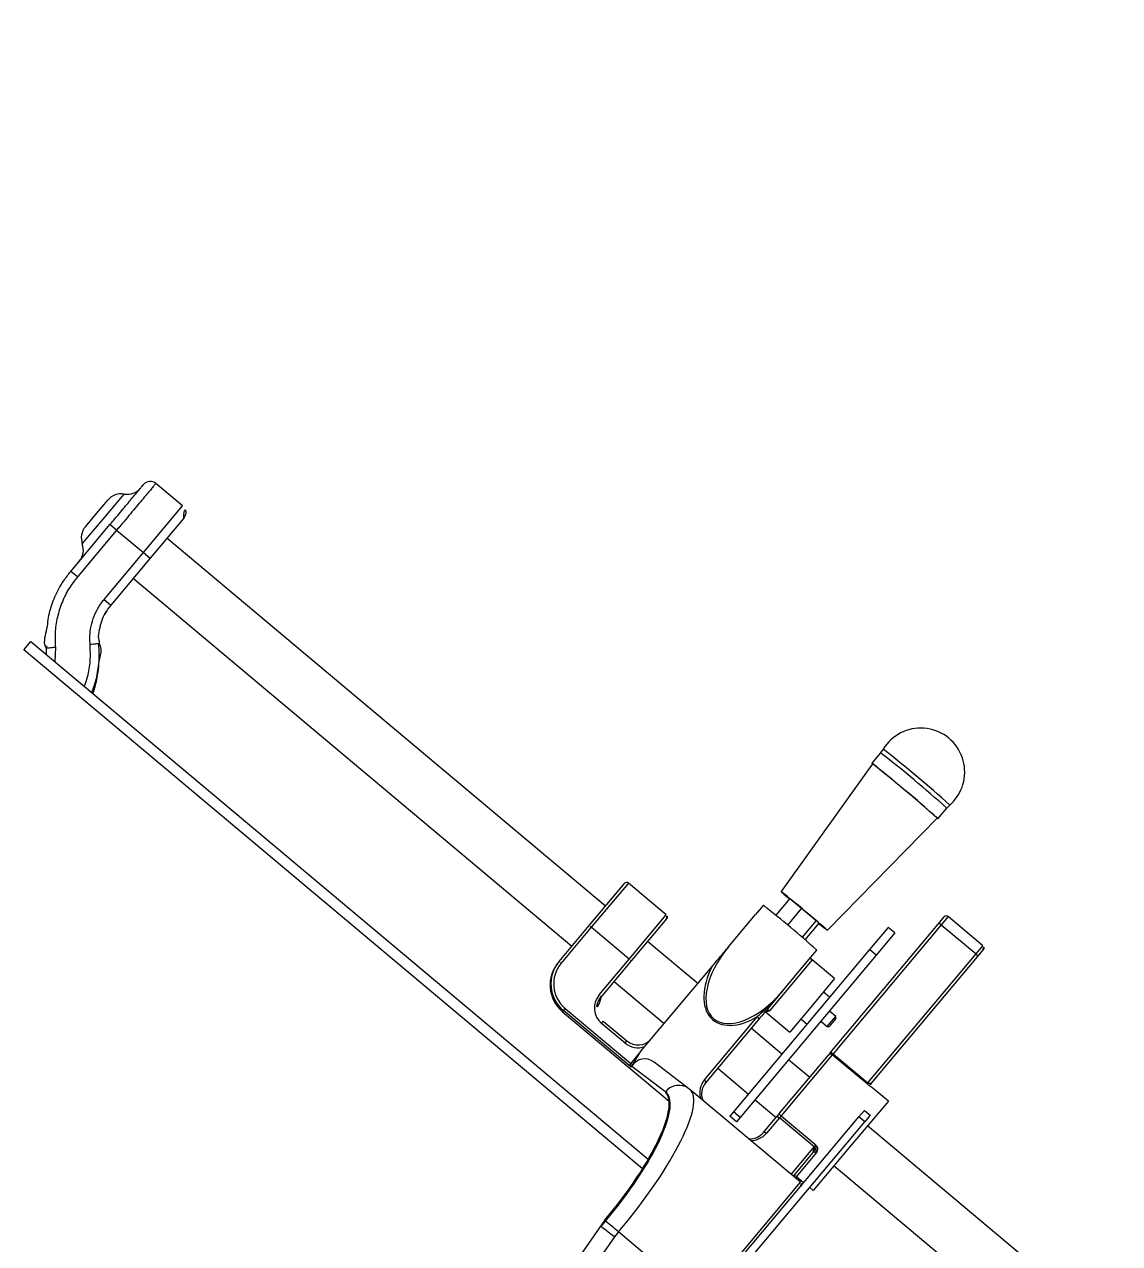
# Model space of a CAD drawing. Header units: metres. Extents: x 822482 to 822767, y 9662202 to 9662512.
# Drawn here: x 822704.9699 to 822705.3685, y 9662407.0933 to 9662407.5371 of the extents above; entities that cross this region are included whole.
import ezdxf

# ---------------------------------------------------------------- set-up
doc = ezdxf.new("R2010")
doc.units = ezdxf.units.M
doc.layers.add('#ARQ_TEXTO', color=8, linetype='Continuous')
doc.layers.add('ARQ_NE_EQUIPAMENTOS', color=7, linetype='Continuous')
doc.styles.add('ROMANS', font='romans', dxfattribs={"height": 0.2})

# ---------------------------------------------------------------- blocks, each defined once
blk = doc.blocks.new('estantes 120')
at = {"layer": '#ARQ_TEXTO', "insert": (52571.85128712108, -8136.219612750847), "char_height": 10.00007616569247, "width": 136.9907633235781, "attachment_point": 5, "style": 'ROMANS'}
blk.add_mtext('ESTANTE INOX\\P120 X 60', dxfattribs=at)
blk = doc.blocks.new('20006_ARQ_1400_3PV$0$QSR-005')
at = {"color": 0, "linetype": 'Continuous', "lineweight": 15}
for p, q in [((0.5585223799572215, -0.2705668265235222), (0.5585223799572215, -0.6403040788827943)), ((0.5613020969263841, -0.270571743475708), (0.5613020969263841, -0.6403040788827943)), ((0.6079987196338142, -0.5519329953933603), (0.5902836263009245, -0.3494641519012445)), ((0.6014251419573403, -0.5497300909275926), (0.5840042313637256, -0.3506215428464126)), ((0.6014251419573403, -0.5520128362669625), (0.6014251419573403, -0.5497300909275926)), ((0.6075583991156285, -0.5494031564443058), (0.6075583991156285, -0.5519536596299148)), ((0.5623021752013101, -0.5520128362669625), (0.6014251419573403, -0.5520128362669625)), ((0.5623021752013101, -0.5520128362669625), (0.5623021752013101, -0.6084392487463726)), ((0.6095304247390346, -0.5752702841136379), (0.9034220804446197, -0.5752702841136379)), ((0.9034220804446197, -0.5752702841136379), (0.9034220804446197, -0.5792299369056102)), ((0.9034220804446197, -0.5792299369056102), (0.6101485899278026, -0.5792299369056102)), ((0.8951885397101457, -0.5833184692536924), (0.8919708861996155, -0.5792299369056102)), ((0.8979835141309401, -0.5816866455033072), (0.8974230411811545, -0.5810632811963468)), ((0.6685927351986475, -0.6003481189645501), (0.6179108184454637, -0.6003481189645501)), ((0.6211689995618915, -0.6021064527284625), (0.6216093200800766, -0.602085788491908)), ((0.6212669810090893, -0.602085788491908), (0.6216093200800766, -0.602085788491908)), ((0.636470554764781, -0.6013883560739592), (0.6216093200800766, -0.602085788491908)), ((0.636470554764781, -0.6008573494501337), (0.6685927351986475, -0.6008573494501337)), ((0.636470554764781, -0.6013883560739592), (0.636470554764781, -0.6008573494501337)), ((0.6364881961932299, -0.6013876837179972), (0.636470554764781, -0.6013883560739592)), ((0.6364881961932299, -0.6013876837179972), (0.6374703946420249, -0.6076903745786595)), ((0.6374703946420249, -0.6018697554926806), (0.6374703946420249, -0.6023412651325732)), ((0.6685927351986475, -0.6018697554926806), (0.6374703946420249, -0.6018697554926806)), ((0.6374703946420249, -0.6076903745786595), (0.6374703946420249, -0.6023412651325732)), ((0.6685927351986475, -0.6008573494501337), (0.6685927351986475, -0.6003481189645501)), ((0.6685927351986475, -0.6008573494501337), (0.6685927351986475, -0.6018697554926806)), ((0.6153335011081039, -0.6084282526533022), (0.6312148394730007, -0.6076829470008873)), ((0.6374703946420249, -0.6076903745786595), (0.6374703946420249, -0.647967402162241)), ((0.6438198784976573, -0.6062190287864864), (0.6438198784976573, -0.6072062894610544)), ((0.6438198784976573, -0.6062190287864864), (0.6549439911233058, -0.6062190287864864)), ((0.6549439911233058, -0.6072062894610544), (0.6438198784976573, -0.6072062894610544)), ((0.6549439911233058, -0.6062190287864864), (0.6549439911233058, -0.6072062894610544)), ((0.8891620847132796, -0.6040505299486474), (0.8894269445377002, -0.6055612262581638)), ((0.5585223799572215, -0.6090996363995567), (0.5568025790811034, -0.6090996363995567)), ((0.5568025790811034, -0.6306149638527805), (0.5568025790811034, -0.6090996363995567)), ((0.5648017748944206, -0.6090996363995567), (0.5613020969263841, -0.6090996363995567)), ((0.5623021752013101, -0.6084392487463726), (0.614864811265791, -0.6084392487463726)), ((0.5648017748944206, -0.6203142172204639), (0.5648017748944206, -0.6090996363995567)), ((0.5658018531693464, -0.6198420482619824), (0.5658018531693464, -0.6084392487463726)), ((0.5668016930465906, -0.6084392487463726), (0.5668016930465906, -0.6215219771258285)), ((0.5943042032035769, -0.6124070503622283), (0.5943042032035769, -0.6103570724218552)), ((0.5943042032035769, -0.6103570724218552), (0.5974739387800762, -0.6103570724218552)), ((0.5943042032035769, -0.6894670671565137), (0.5943042032035769, -0.6124070503622283)), ((0.5943042032035769, -0.6124070503622283), (0.5974739387800762, -0.6124070503622283)), ((0.5974739387800762, -0.6124070503622283), (0.5974739387800762, -0.6103570724218552)), ((0.5974739387800762, -0.6894670671565137), (0.5974739387800762, -0.6124070503622283)), ((0.6148781615359685, -0.6084377401360428), (0.6153335011081039, -0.6084282526533022)), ((0.8896565215052216, -0.6303477722010355), (0.8896565215052216, -0.6081247202549462)), ((0.8928312634330381, -0.6081247202549462), (0.8896565215052216, -0.6081247202549462)), ((0.8928312634330381, -0.6081247202549462), (0.8928312634330381, -0.6303477722010355)), ((0.9055302311443024, -0.6303477722010355), (0.9055302311443024, -0.6081247202549462)), ((0.9055302311443024, -0.6081247202549462), (0.908704973072119, -0.6081247202549462)), ((0.908704973072119, -0.6081247202549462), (0.908704973072119, -0.6303477722010355)), ((0.5833002430095285, -0.6215219771258285), (0.5833002430095285, -0.6141020653293723)), ((0.5843000828867729, -0.6135912573216293), (0.5843000828867729, -0.6210111691180853)), ((0.6120726976171774, -0.6440365819867662), (0.6120726976171774, -0.6139786982540323)), ((0.6130725374944216, -0.6144895062617755), (0.6130725374944216, -0.644547393719473)), ((0.6612934749789378, -0.6306023883750682), (0.6612934749789378, -0.6135552331969392)), ((0.6622933148561819, -0.6135678049496875), (0.6622933148561819, -0.6306149638527805)), ((0.6802918630326683, -0.6306149638527805), (0.6802918630326683, -0.6135678049496875)), ((0.6812917029099125, -0.6130460008488738), (0.6812917029099125, -0.6135552331969392)), ((0.6812917029099125, -0.6135552331969392), (0.6812917029099125, -0.6306023883750682)), ((0.5568025790811034, -0.6208486079738806), (0.4371040566669874, -0.6208486079738806)), ((0.5943042032035769, -0.6208486079738806), (0.5843000828867729, -0.6208486079738806)), ((0.5843000828867729, -0.6227801953905203), (0.5843000828867729, -0.6210111691180853)), ((0.6120726976171774, -0.6208486079738806), (0.5974739387800762, -0.6208486079738806)), ((0.6612934749789378, -0.6208486079738806), (0.6374703946420249, -0.6208486079738806)), ((0.8896565215052216, -0.6208486079738806), (0.6812917029099125, -0.6208486079738806)), ((0.911879714999935, -0.6184995526918293), (0.911879714999935, -0.6303477722010355)), ((0.5668016930465906, -0.6215219771258285), (0.5833002430095285, -0.6215219771258285)), ((0.5668016930465906, -0.6224064883995641), (0.5668016930465906, -0.6215219771258285)), ((0.5833002430095285, -0.6224064883995641), (0.5668016930465906, -0.6224064883995641)), ((0.5833002430095285, -0.6224064883995641), (0.5833002430095285, -0.6215219771258285)), ((0.5833002430095285, -0.6514545568020582), (0.5833002430095285, -0.6224064883995641)), ((0.5843000828867729, -0.6227801953905203), (0.5843000828867729, -0.6504613026607724)), ((0.9150544569277509, -0.6239983293200049), (0.9150544569277509, -0.6303477722010355)), ((0.5568025790811034, -0.6515959117274785), (0.5568025790811034, -0.6306149638527805)), ((0.6612934749789378, -0.650595997350959), (0.6612934749789378, -0.6306023883750682)), ((0.6622933148561819, -0.6306149638527805), (0.6802918630326683, -0.6306149638527805)), ((0.6622933148561819, -0.6306149638527805), (0.6622933148561819, -0.6515959117274785)), ((0.6802918630326683, -0.6515959117274785), (0.6802918630326683, -0.6306149638527805)), ((0.6812917029099125, -0.6306023883750682), (0.6812917029099125, -0.650595997350959)), ((0.8896565215052216, -0.6493961045690917), (0.8896565215052216, -0.6303477722010355)), ((0.8928312634330381, -0.6303477722010355), (0.8896565215052216, -0.6303477722010355)), ((0.9055302311443024, -0.6303477722010355), (0.8928312634330381, -0.6303477722010355)), ((0.8928312634330381, -0.6303477722010355), (0.8928312634330381, -0.6525708241471253)), ((0.9055302311443024, -0.6303477722010355), (0.908704973072119, -0.6303477722010355)), ((0.911879714999935, -0.6303477722010355), (0.911879714999935, -0.6421959954352059)), ((0.9150544569277509, -0.6303477722010355), (0.9150544569277509, -0.6366972188070301)), ((0.4371040566669874, -0.6398469438781182), (0.5568025790811034, -0.6398469438781182)), ((0.5585223799572215, -0.6403040788827943), (0.5613020969263841, -0.6403040788827943)), ((0.5585223799572215, -0.6434386284514537), (0.5585223799572215, -0.6403040788827943)), ((0.5613020969263841, -0.6434386284514537), (0.5585223799572215, -0.6434386284514537)), ((0.5613020969263841, -0.6403040788827943), (0.5613020969263841, -0.6434386284514537)), ((0.5843000828867729, -0.6398469438781182), (0.5943042032035769, -0.6398469438781182)), ((0.5974739387800762, -0.6398469438781182), (0.6120726976171774, -0.6398469438781182)), ((0.6374703946420249, -0.6398469438781182), (0.6612934749789378, -0.6398469438781182)), ((0.6812917029099125, -0.6398469438781182), (0.8896565215052216, -0.6398469438781182)), ((0.6120726976171774, -0.6477928056600719), (0.6004736968094907, -0.6477928056600719)), ((0.6004736968094907, -0.6606513806192658), (0.6004736968094907, -0.6477928056600719)), ((0.5568025790811034, -0.6515959117274785), (0.5648017748944206, -0.6515959117274785)), ((0.5668016930465906, -0.6514545568020582), (0.5833002430095285, -0.6514545568020582)), ((0.5668016930465906, -0.6519370141104923), (0.5668016930465906, -0.6514545568020582)), ((0.5833002430095285, -0.6519370141104923), (0.5668016930465906, -0.6519370141104923)), ((0.5668016930465906, -0.6519370141104923), (0.5668016930465906, -0.7131856622594739)), ((0.5833002430095285, -0.6519370141104923), (0.5833002430095285, -0.6514545568020582)), ((0.5833002430095285, -0.7131856622594739), (0.5833002430095285, -0.6519370141104923)), ((0.5843000828867729, -0.651426209827713), (0.5843000828867729, -0.6504613026607724)), ((0.5843000828867729, -0.651426209827713), (0.5843000828867729, -0.712674850526767)), ((0.6110728577399335, -0.6731895788939029), (0.6110728577399335, -0.6490033071387769)), ((0.6622933148561819, -0.6515959117274785), (0.6802918630326683, -0.6515959117274785)), ((0.5658018531693464, -0.712674850526767), (0.5658018531693464, -0.6525953344087798)), ((0.6004736968094907, -0.6541422522660667), (0.5974739387800762, -0.6541422522660667)), ((0.8928312634330381, -0.6525708241471253), (0.9055302311443024, -0.6525708241471253)), ((0.591274645463944, -0.6580919058583994), (0.5907744871276405, -0.658591863046659)), ((0.5907744871276405, -0.6623915272475356), (0.5907744871276405, -0.658591863046659)), ((0.5943042032035769, -0.6580919058583994), (0.591274645463944, -0.6580919058583994)), ((0.591274645463944, -0.6580919058583994), (0.591274645463944, -0.6628914844357956)), ((0.6004736968094907, -0.6731905846341226), (0.6004736968094907, -0.6606513806192658)), ((0.6120726976171774, -0.6573115631966955), (0.6120726976171774, -0.6736062384421748)), ((0.6374703946420249, -0.6573115631966955), (0.6374703946420249, -0.6726064060148582)), ((0.5907744871276405, -0.6623915272475356), (0.591274645463944, -0.6628914844357956)), ((0.591274645463944, -0.6628914844357956), (0.5943042032035769, -0.6628914844357956)), ((0.5974739387800762, -0.6668411380281283), (0.6004736968094907, -0.6668411380281283)), ((0.6004736968094907, -0.6731905846341226), (0.6110728577399335, -0.6731905846341226)), ((0.6120726976171774, -0.6736062384421748), (0.6120726976171774, -0.6769804745300476)), ((0.6374703946420249, -0.6769804745300476), (0.6374703946420249, -0.6726064060148582)), ((0.6178543181948902, -0.6849485817956793), (0.6178543181948902, -0.6771143869778411)), ((0.6192084170272095, -0.685039187814598), (0.6192084170272095, -0.677124019734169)), ((0.6261255257630799, -0.6850697474174268), (0.6261255257630799, -0.6771392473860907)), ((0.6316887740643123, -0.685009701001337), (0.6316887740643123, -0.6771143869778411)), ((0.6137724730880288, -0.6849790072998121), (0.6094548526739206, -0.7419694556568608)), ((0.6192084170272095, -0.685039187814598), (0.6178543181948902, -0.6849485817956793)), ((0.6261255257630799, -0.6850697474174268), (0.6192084170272095, -0.685039187814598)), ((0.6316887740643123, -0.685009701001337), (0.6261255257630799, -0.6850697474174268)), ((0.6400884779829635, -0.7419694556568608), (0.6357706191711735, -0.6849790072998121)), ((0.5943042032035769, -0.6894670671565137), (0.5974739387800762, -0.6894670671565137)), ((0.5943042032035769, -0.7000544348516378), (0.5943042032035769, -0.6894670671565137)), ((0.5974739387800762, -0.7000544348516378), (0.5974739387800762, -0.6894670671565137)), ((0.5943042032035769, -0.7000544348516378), (0.5974739387800762, -0.7000544348516378)), ((0.5658018531693464, -0.7160742375700637), (0.5658018531693464, -0.712674850526767)), ((0.5833002430095285, -0.7131856622594739), (0.5668016930465906, -0.7131856622594739)), ((0.5668016930465906, -0.7131856622594739), (0.5668016930465906, -0.7170741519465835)), ((0.5833002430095285, -0.7170741519465835), (0.5833002430095285, -0.7131856622594739)), ((0.5843000828867729, -0.712674850526767), (0.5843000828867729, -0.7160742375700637)), ((0.5668016930465906, -0.7170741519465835), (0.5833002430095285, -0.7170741519465835)), ((0.6090760387576258, -0.7419696344551222), (0.6090760387576258, -0.7469688040416328)), ((0.6404672918992586, -0.7469688040416328), (0.6404672918992586, -0.7419696344551222)), ((0.6090760387576258, -0.7469686103435166), (0.6089556479283439, -0.7485579480882989)), ((0.6405876827285405, -0.7485579480882989), (0.6404672918992586, -0.7469686103435166))]:
    blk.add_line(p, q, dxfattribs=at)
at = {"color": 0, "linetype": 'Continuous', "lineweight": 15, "flags": 128}
for points in [[(0.8951885397101457, -0.5833184692536924), (0.89562456907006, -0.5828785184381617), (0.89604367219457, -0.5824554743019752), (0.896430114836681, -0.5820655953807801), (0.8967686395447608, -0.5817238634788877), (0.897046611241677, -0.581443410956096), (0.8972530636340691, -0.5812350159950939), (0.8973801295984402, -0.5811066872680026), (0.8974230411811545, -0.5810633556956224)], [(0.8959802584112254, -0.5792299369056102), (0.8974230411811545, -0.5810633137897798), (0.8974230411811545, -0.5810633556956224), (0.8974230411811545, -0.5810633556956224)], [(0.8980173666017478, -0.5816653126357545), (0.8980149826249305, -0.5816628737157215), (0.898012598648113, -0.5816605130199275)], [(0.88625029542843, -0.5923389253484548), (0.8858142660685159, -0.5927788752327448), (0.8853951629440057, -0.5932019193689311), (0.8850087203018951, -0.5935917982901264), (0.8846701955938153, -0.5939335320545003), (0.884392223896899, -0.5942139827148105), (0.8841857715045066, -0.5944223776758126), (0.8840587055401358, -0.5945507082653858), (0.8840157939574215, -0.594594038906525)], [(0.8877688886611542, -0.5998569918029244), (0.8877936820200557, -0.5999090407217844), (0.8878196673673661, -0.5999634047056319)], [(0.5833002430095285, -0.6141020653293723), (0.5834952523131972, -0.6140922500498192), (0.5836828712887315, -0.6140631804325012), (0.5838557096079976, -0.6140159776915155), (0.5840073305335881, -0.6139524521592576), (0.5841315357257783, -0.6138750474119656), (0.5842240340262957, -0.6137867359707336), (0.5842810110722331, -0.613690911277563), (0.5843000828867729, -0.6135912573216293)], [(0.6120726976171774, -0.6139786982540323), (0.6120920078293991, -0.6140783522099662), (0.6121487464776544, -0.614174176903137), (0.6122412447781723, -0.6142624883443688), (0.6123656883680436, -0.6143398930916608), (0.6125170708959525, -0.6144034186239187), (0.6126899092152186, -0.6144506213649046), (0.6128775281907534, -0.6144796909822223), (0.6130725374944216, -0.6144895062617755)], [(0.5658018531693464, -0.6198420482619824), (0.5657825429571249, -0.6199341628912309), (0.5657255659111876, -0.6200227388048911), (0.5656333060083517, -0.6201043713860703), (0.56550886241848, -0.6201759204903043), (0.5653574798905711, -0.6202346408192894), (0.565184641571305, -0.6202782750449767), (0.5649970225957709, -0.6203051432087021), (0.5648017748944206, -0.6203142172204639)], [(0.5843000828867729, -0.6210111691180853), (0.5842810110722331, -0.6211108230740192), (0.5842240340262957, -0.6212066477671898), (0.5841315357257783, -0.6212949592084216), (0.5840073305335881, -0.6213723639557136), (0.5838557096079976, -0.6214358894879715), (0.5836828712887315, -0.6214830922289574), (0.5834952523131972, -0.6215121618462753), (0.5833002430095285, -0.6215219771258285)], [(0.5833002430095285, -0.6224064883995641), (0.5834952523131972, -0.6224136701297267), (0.5836828712887315, -0.6224349359479313), (0.5838557096079976, -0.6224694700871103), (0.5840073305335881, -0.6225159464601595), (0.5841315357257783, -0.6225725770844657), (0.5842240340262957, -0.6226371865811828), (0.5842810110722331, -0.6227072903994713), (0.5843000828867729, -0.6227801953905203)], [(0.6120726976171774, -0.6440365819867662), (0.6120920078293991, -0.644136239667664), (0.6121487464776544, -0.6442320606358709), (0.6122412447781723, -0.6443203720771027), (0.6123656883680436, -0.6443977768243947), (0.6125170708959525, -0.6444613023566526), (0.6126899092152186, -0.6445085050976382), (0.6128775281907534, -0.6445375747149562), (0.6130725374944216, -0.644547393719473)], [(0.5833002430095285, -0.6519370141104923), (0.5834952523131972, -0.6519272025559031), (0.5836828712887315, -0.6518981329385851), (0.5838557096079976, -0.6518509301975992), (0.5840073305335881, -0.6517874046653416), (0.5841315357257783, -0.6517099999180496), (0.5842240340262957, -0.6516216884768173), (0.5842810110722331, -0.6515258600586831), (0.5843000828867729, -0.651426209827713)], [(0.6137905913118419, -0.6849870755713539), (0.6140797676997999, -0.6850116007328635), (0.6147127135448366, -0.6850350903544431), (0.6156686882486394, -0.6850567770935543), (0.616917415305627, -0.6850759681069349), (0.6184183671099018, -0.6850920450505977), (0.6201238641251153, -0.6851044938795414), (0.6219783596914202, -0.685112912297678), (0.6239229695814249, -0.6851170395575434), (0.625894756807149, -0.6851167266605862), (0.6278303075852477, -0.685111995956589), (0.6296676385184669, -0.6851029889941753), (0.6313476269817336, -0.6850900112203753), (0.6328161567012912, -0.6850734649312766), (0.6340262633338353, -0.6850538865216633), (0.6349388496595606, -0.6850319017854496), (0.6355245927636112, -0.6850082259156811), (0.6357648976268119, -0.6849836113550409), (0.6356516587279822, -0.6849588626957046), (0.6351889288277123, -0.6849347547301379), (0.6343912501845891, -0.684912077150662), (0.633284369748241, -0.6848915600501766), (0.6319040471709297, -0.6848738515723793), (0.6316887740643123, -0.6848716091441853)], [(0.5658018531693464, -0.712674850526767), (0.5658209249838863, -0.7127745007577369), (0.5658779020298236, -0.7128703217259438), (0.5659704003303413, -0.712958633167176), (0.566094605522531, -0.7130360528143229), (0.5662462264481217, -0.7130995708966532), (0.5664190647673878, -0.7131467736376389), (0.5666066837429221, -0.7131758432549569), (0.5668016930465906, -0.7131856622594739)], [(0.5833002430095285, -0.7131856622594739), (0.5834952523131972, -0.7131758432549569), (0.5836828712887315, -0.7131467736376389), (0.5838557096079976, -0.7130995708966532), (0.5840073305335881, -0.7130360528143229), (0.5841315357257783, -0.712958633167176), (0.5842240340262957, -0.7128703217259438), (0.5842810110722331, -0.7127745007577369), (0.5843000828867729, -0.712674850526767)], [(0.6091017857072544, -0.7419809583450052), (0.6094109875004793, -0.7420102067605843), (0.6100634819554195, -0.7420385313851469), (0.611044250018124, -0.7420653362244881), (0.6123318358972359, -0.7420899954846938), (0.613897393473264, -0.7421119578711246), (0.61570563988931, -0.7421307465884173), (0.6177165243348405, -0.7421459444406286), (0.6198849896480053, -0.742157193831236), (0.62216264109941, -0.7421642563625578), (0.6244984615851611, -0.7421669681361878), (0.6268404804106372, -0.7421652844525602), (0.6291362500858545, -0.742159220211531), (0.6313345151092377, -0.7421489244116505), (0.6333864039560281, -0.7421346205507456), (0.6352454290782864, -0.742116636425629), (0.6368708244724329, -0.742095359432533), (0.638225876895479, -0.7420712812666767), (0.6392803098418435, -0.7420449234229886), (0.6400105219410323, -0.7420168967955283), (0.6404005405483696, -0.7419878122783554), (0.6404413065519482, -0.7419583105652393), (0.6401321047587228, -0.7419290770495149), (0.640085140415419, -0.7419263503760302)], [(0.6094579518437836, -0.7419263503760302), (0.6091427901085148, -0.741951471531744), (0.6091017857072544, -0.7419809583450052)]]:
    blk.add_lwpolyline(points, dxfattribs=at)
at = {"color": 0, "linetype": 'Continuous', "lineweight": 15}
for centre, radius, start, end in [((0.6024758637728372, -0.3430481815880571), 0.2089672962963531, 269.7119062158758, 271.3936943659639), ((0.6149422940899204, -0.6022128772863984), 0.006227614890245634, 273.5642245964719, 0.9791830332500338), ((0.6685931352638389, -0.613046686622839), 0.01269856766459096, 0.003094203611863102, 90.00180508917202), ((0.6685932360425765, -0.6135558163209811), 0.01269846688072489, 0.002631069314698191, 90.00225981951915), ((0.6685930790568305, -0.6135685394865251), 0.01169878399889789, 0.003597456002367755, 90.00168407439875), ((0.5623020936912649, -0.6074393350902145), 0.0009999123501396754, 180, 270.000000000001), ((0.6438199056254094, -0.6135687921279782), 0.007349763341542041, 90.00021147697285, 149.7581165934502), ((0.6438198021105493, -0.6135556969460547), 0.006349407485460068, 89.99931069806033, 179.9958152210021), ((0.6549441845121361, -0.6135681591365223), 0.007349130352580791, 0.002761334991624485, 90.00150771087914), ((0.6549440675104145, -0.613555696946054), 0.006349407485459054, 0.004184778991551751, 90.00068930194729), ((0.5648018745666151, -0.608099724246079), 0.0009999123501394167, 270.000000000001, 340.1503599149436), ((0.662043384348933, -0.5936796929365789), 0.01988968236811258, 267.8392400891396, 270.7199883765366), ((0.6805417057844897, -0.5936727136889235), 0.01989665996278692, 269.2805168571882, 272.1602546771389), ((0.9150543759406226, -0.6130007720042088), 0.006349443423385536, 180, 240.0000000000013), ((0.9087049325172373, -0.6239983306132966), 0.006349443423385271, 0, 60.00000000000241), ((0.6620433346574367, -0.6107366899709104), 0.01987984563879716, 267.8383137359083, 270.7204878795068), ((0.6805417555044367, -0.6107297150526061), 0.01988681890329074, 269.2800175406842, 272.1611808439041), ((0.9087049325172373, -0.6366972174600676), 0.006349443423385271, 299.9999999999985, 0), ((0.9150543759406226, -0.6476947760691552), 0.006349443423385536, 119.9999999999993, 180), ((0.564801734764201, -0.6525955608120095), 0.00100011843077181, 0.01297041353952598, 89.99770098006331), ((0.5648018745666151, -0.6525958238272844), 0.0009999123501393912, 0, 90), ((0.5833036485531119, -0.6504581232154891), 0.00099643940617104, 269.8041791071992, 359.817179947006), ((0.6111183132702968, -0.6480486949145938), 0.0009556938337146738, 267.2738204277487, 357.000295961027), ((0.6622933287052112, -0.6505959991270049), 0.0009999123501396754, 180, 270.000000000001), ((0.6802917510077214, -0.6505959991270049), 0.0009999123501395332, 270.000000000001, 0), ((0.892831323958773, -0.6493961043068386), 0.003174721711692844, 180, 270.000000000001), ((0.9055300922014565, -0.6493959403454168), 0.003174880874173943, 270.200412074598, 359.9973052139599), ((0.6247715461296012, -0.287736133093295), 0.3894514322660435, 268.1314244678417, 271.8685755321599), ((0.6172966814351265, -0.7368132946483839), 0.05194467876282337, 89.38490626353492, 93.87021377602788), ((0.5668016992668946, -0.7160742410886769), 0.0009999123501393912, 179.9999999999675, 270.000000000001), ((0.5833002530441954, -0.7160742410886767), 0.0009999123501393912, 270.000000000001, 3.244165775092787e-11), ((0.624771665328442, -0.2935321291131723), 0.4486988306063928, 268.0437674708127, 271.9562325291889), ((0.6247716177662287, -0.7509681372716097), 0.01599859760223054, 171.3346816434945, 180), ((0.6247716177662287, -0.7509681372716097), 0.01599859760223075, 180, 8.665318356506129), ((0.624771665328442, -0.2788639661054726), 0.4699599995314945, 268.0714056708409, 271.9285943291607), ((0.624771665328442, -0.2802731088647015), 0.4669593598954979, 268.073788302203, 271.9262116977986)]:
    blk.add_arc(centre, radius, start, end, dxfattribs=at)
for centre, major_axis, ratio, start_param, end_param in [((0.6014252493385105, -0.5496502478037204), (0.006349442469930298, 0.0002772444819606469), 0.01255076158863914, 4.711840959190232, 6.020837898173411), ((0.6079986768736033, -0.6247789278570399), (-0.000437297751867577, 0.07537591713778288), 0.02181290886373574, 6.02323435992411, 6.285033747722547), ((0.6150358752399764, -0.5512942566298844), (0.0001814403909172931, 0.05714497447307596), 0.2381559638687346, 1.584127511313622, 3.142719540713234), ((0.6211689666251862, -0.5513149213280333), (0.0001843852902814633, 0.05079552336434005), 0.2679247302616506, 1.58434389852172, 3.155140225316672), ((0.6216093027750692, -0.5512942566298844), (0.0001843852902811792, 0.05079552336434034), 0.2679247302616491, 1.584343898521712, 3.155140225316652), ((0.6299148147618997, -0.6013875286327997), (0.005698175810458473, -0.004007450736690015), 0.8537452484020344, 5.450005056259461, 6.972226262500212), ((0.6364705922628594, -0.6018571819645062), (-0.0007114763490582597, 0.0007114763490591125), 0.9875033896405372, 3.920703307870034, 5.491499634665055), ((0.636470592262859, -0.6023881902303534), (0.0007158783804721196, 0.000731639983920706), 0.9541570617776516, 5.510360174145559, 7.063479830509405), ((0.5906496088177197, -0.6141020643559985), (0.007349355773524794, -3.410306192584294e-15), 0.9926609366788309, 2.25295188765215, 3.141592653590275), ((0.5906496088177197, -0.6135912586659886), (0.006349443423385404, -3.126114009868936e-15), 0.991517629777828, 2.183053196878655, 3.141592653590349), ((0.6057232874960711, -0.613978698819927), (0.006349443423385404, -3.126114009868936e-15), 0.9915176297778057, 0, 1.07564035637092), ((0.6057232874960711, -0.6144895045099368), (0.007349355773525077, -3.410306192584294e-15), 0.9926609366787924, 0, 0.9778947093600697), ((0.6247716177662278, -0.657311560491803), (-2.841921827153579e-16, 0.02356545572198372), 0.5388772021465421, 4.712388980384691, 7.853981633974476), ((0.6247716177662278, -0.6568007548017933), (-2.841921827153578e-16, 0.023552882137332), 0.5816188064388849, 5.096832449830302, 7.306839096138904)]:
    blk.add_ellipse(centre, major_axis=major_axis, ratio=ratio, start_param=start_param, end_param=end_param, dxfattribs=at)
for points, knots in [([(0.8739332408033228, -0.5792299369056102), (0.8739552664514206, -0.5792985754386402), (0.8745710719993528, -0.5812176104316156), (0.8761728997152635, -0.5842242602560233), (0.8786002941003482, -0.5882111828584), (0.8811036191641112, -0.5915408495536063), (0.8830330371766241, -0.593563731679998), (0.8840157939574215, -0.5945940947809818)], [0, 0, 0, 0, 0.01168546909914631, 0.3267089653675038, 0.5470598545430687, 0.7692931255142049, 1, 1, 1, 1]), ([(0.8840157939574215, -0.594594038906525), (0.8840157144909869, -0.5945940246284789), (0.881886427425311, -0.5942114472665323), (0.8799585952801289, -0.5892175102025956), (0.8764247770484671, -0.5846539039215868), (0.8751672022291038, -0.580899622484202), (0.8746079062426649, -0.5792299369056102)], [0, 0, 0, 0, 1.332439616704012e-05, 0.3570245036334181, 0.7140419727245896, 1, 1, 1, 1]), ([(0.8779798030532854, -0.5792299369056102), (0.8784050477763653, -0.5803947986556384), (0.8795019371796663, -0.5833994791150754), (0.8822225811374772, -0.5879045396923197), (0.8848950010279241, -0.5908467892098654), (0.88625029542843, -0.5923389253484548)], [0, 0, 0, 0, 0.2378329331540275, 0.6134736305327335, 1, 1, 1, 1]), ([(0.8974230411811545, -0.5810633556956224), (0.8974231206475959, -0.5810633696632301), (0.899500446061254, -0.5814284956979936), (0.9014378179535102, -0.5863552428885506), (0.9050810750748087, -0.5911906614907858), (0.907314603340793, -0.5974121434808359), (0.9085338879751016, -0.6030225001771858), (0.908655877847998, -0.6066605679553327), (0.908704973072119, -0.6081247202549462)], [0, 0, 0, 0, 8.051645053750547e-06, 0.210477360901135, 0.4270563766939559, 0.63753717337343, 0.8541256475985627, 0.9999999999999999, 0.9999999999999999, 0.9999999999999999, 0.9999999999999999]), ([(0.9055302311443024, -0.6081247202549462), (0.9054843145876578, -0.6067842496840545), (0.9053721488296546, -0.6035097250103876), (0.9042925056820629, -0.5983223231961265), (0.9021820940027422, -0.5928404050213896), (0.89918697204615, -0.5876928475285608), (0.896533993647895, -0.5847904272563651), (0.8951885397101457, -0.5833184692536924)], [0, 0, 0, 0, 0.1458790505379625, 0.3563558654181535, 0.5729409398825303, 0.7834176507187081, 1, 1, 1, 1]), ([(0.8896565215052216, -0.6081247202549462), (0.8896565215052327, -0.6081247003884727), (0.8896565221383582, -0.6069918303667352), (0.8894399664932621, -0.6046870445898853), (0.8885813691550236, -0.6014137762376028), (0.8869902900188228, -0.5984786180431634), (0.885906301481607, -0.5960545515019933), (0.8840157885019485, -0.5951601359537568), (0.8840157939572842, -0.594594053185608), (0.8840157939574215, -0.594594038906525)], [0, 0, 0, 0, 3.965385686264393e-06, 0.2261229997457208, 0.4598727073135667, 0.6703895045068683, 0.8870092441545739, 0.9999971498790381, 1, 1, 1, 1]), ([(0.88625029542843, -0.5923389253484548), (0.8867069588432074, -0.5928165047719405), (0.8880144005195675, -0.5941838296371065), (0.8898395342273987, -0.5967852896055568), (0.8914989054660541, -0.600236879082948), (0.8926146287313498, -0.6040650921731623), (0.8927582579079824, -0.6067566325140139), (0.8928312634330381, -0.6081247202549462)], [0, 0, 0, 0, 0.1129967979784465, 0.3235133759164358, 0.5401396232510463, 0.7662567659039508, 1, 1, 1, 1]), ([(0.5648017748944206, -0.6203142172204639), (0.5648020026450719, -0.6203326979003481), (0.5648052443963097, -0.6205957477164559), (0.5649099023314869, -0.6210772299936898), (0.5652562952817782, -0.6216611126736231), (0.5657058509443594, -0.6220766182476014), (0.566225641196148, -0.6223515890318585), (0.5666088688154364, -0.6223881117059376), (0.5668016930465906, -0.6224064883995641)], [0, 0, 0, 0, 0.01867285280053292, 0.2657851619149515, 0.4794921741004685, 0.6600936409998852, 0.8289732288598414, 1, 1, 1, 1]), ([(0.5658018531693464, -0.6198420482619824), (0.5658169409623209, -0.62005134368265), (0.5658437980757697, -0.6204239012108459), (0.566022993701253, -0.6208993510273753), (0.5662397964618059, -0.621239266865983), (0.5664488952135368, -0.6214175586958555), (0.5666370899197458, -0.6215050247918201), (0.5667360062907977, -0.6215152121035263), (0.5668016930465906, -0.6215219771258285)], [0, 0, 0, 0, 0.2970160922155464, 0.5287052186669681, 0.7098423961755439, 0.8613300795862898, 0.9079143613833272, 1, 1, 1, 1]), ([(0.9055302311443024, -0.6524994389412972), (0.9055302311443031, -0.6524986974496967), (0.9055302311443022, -0.6524968873119936), (0.9055302311443022, -0.6517671966915572), (0.9055302311443018, -0.6504398867068131), (0.9055302311443033, -0.6485028935669603), (0.9055302311443022, -0.6460768090966107), (0.9055302311443031, -0.6431783689248605), (0.9055302311443022, -0.639943865497208), (0.9055302311443033, -0.6364065190579635), (0.9055302311443022, -0.633173462059214), (0.9055302311443018, -0.6311274658390471), (0.9055302311443024, -0.6303477722010355)], [0, 0, 0, 0, 0.07347549574649044, 0.1793692133661748, 0.2883336614392722, 0.3942273003996789, 0.5031917033983915, 0.6090853050593112, 0.7180499327953459, 0.8239434722469182, 0.9329079138727547, 1, 1, 1, 1]), ([(0.908704973072119, -0.6303477722010355), (0.908704973072119, -0.6310161239494969), (0.9087049730721192, -0.6327545994938999), (0.9087049730721183, -0.6355247992336246), (0.9087049730721196, -0.6385462410848641), (0.908704973072119, -0.6413303579984513), (0.9087049730721196, -0.6438094411697057), (0.9087049730721183, -0.6458970824408419), (0.9087049730721176, -0.6475578526596999), (0.908704973072119, -0.6486997371717769), (0.9087049730721174, -0.6493325768641065), (0.9087049730721192, -0.6493352061318074), (0.908704973072119, -0.649336274200901)], [0, 0, 0, 0, 0.06709385205746934, 0.1745204097247796, 0.281946974176549, 0.3893735439593779, 0.4968000100981054, 0.6042262997937042, 0.7116528806977415, 0.8190795706462944, 0.9265059549172409, 1, 1, 1, 1]), ([(0.6120726976171774, -0.6573115631966955), (0.6120726963811322, -0.6572975671931158), (0.6120726350232376, -0.6566027987875671), (0.61211361055606, -0.653468606716977), (0.6123766934190963, -0.6491505788669618), (0.6129011531820433, -0.645681144439247), (0.6130725374944216, -0.644547393719473)], [0, 0, 0, 0, 0.003238377676362192, 0.1607546384193682, 0.725749238792895, 1, 1, 1, 1]), ([(0.6120726976171774, -0.6573115631966955), (0.6120726976171774, -0.6572971425013827), (0.6120726976171654, -0.6565771348259732), (0.6120726976171972, -0.6533170576151615), (0.6120726976171743, -0.6487876654658582), (0.6120726976171763, -0.6452176464614388), (0.6120726976171774, -0.6440365819867662)], [0, 0, 0, 0, 0.003189097333059337, 0.1592277284585379, 0.7218484663588483, 1, 1, 1, 1]), ([(0.6374703946420249, -0.647967402162241), (0.6374703946420254, -0.6482696861558663), (0.6374703946420254, -0.649782068175395), (0.6374703946420351, -0.6528876551493559), (0.6374703946419974, -0.6557339895629326), (0.6374703946420247, -0.6572973238534292), (0.6374703946420249, -0.6573115631966955)], [0, 0, 0, 0, 0.1013278231514742, 0.5069616024794709, 0.9955092503066258, 1, 1, 1, 1]), ([(0.5668016930465906, -0.6514545568020582), (0.5667453678945203, -0.6514547609684918), (0.5664660235319735, -0.6514557735310871), (0.5659762925296209, -0.6514741709096306), (0.5653867645215681, -0.6515198958249584), (0.5649090856276068, -0.6515759420571425), (0.5648385402025732, -0.6515887614524398), (0.5648017748944202, -0.6515954423820429)], [0, 0, 0, 0, 0.05026656994578293, 0.2492968491505861, 0.4444854817507864, 0.7104891998696521, 1, 1, 1, 1]), ([(0.5658018531693464, -0.6525953344087798), (0.5658198909585311, -0.6525148058809795), (0.5658537487257335, -0.652363650097999), (0.5660790889975421, -0.6521510862384763), (0.5663410780069439, -0.6520149449613106), (0.566557951496984, -0.6519572205536484), (0.5667005149836938, -0.6519390745748925), (0.5667734558965577, -0.6519375891525592), (0.5668016930465906, -0.6519370141104923)], [0, 0, 0, 0, 0.3234271772111691, 0.6070878177434649, 0.7932383105895557, 0.8972967709729278, 0.960241154478786, 1, 1, 1, 1]), ([(0.6110728577399335, -0.6490033071387769), (0.6111324746492398, -0.6487779579940005), (0.6112573459302678, -0.6483059503586817), (0.6117867485450365, -0.6481314510811469), (0.6120634001075896, -0.6480402624537247)], [0, 0, 0, 0, 0.4774269056563822, 1, 1, 1, 1]), ([(0.6120726976171774, -0.6732541846656561), (0.6120205408857861, -0.6732457754634698), (0.6118850809806714, -0.6732239353346916), (0.6113603761808056, -0.6732025203935257), (0.6110748437743204, -0.6731896682873455), (0.6110728577399335, -0.6731895788939029)], [0, 0, 0, 0, 0.3833830821891741, 0.9957110913709766, 1, 1, 1, 1])]:
    blk.add_open_spline(points, degree=3, knots=knots, dxfattribs=at)
blk = doc.blocks.new('A$C8f1b9c42')
at = {"layer": 'ARQ_NE_EQUIPAMENTOS', "transparency": 33554687, "rotation": 5.33737055121924e-08}
blk.add_blockref('20006_ARQ_1400_3PV$0$QSR-005', (301.0272216238081, -253.6830976651981), dxfattribs=at)
at = {"layer": 'ARQ_NE_EQUIPAMENTOS', "transparency": 33554687, "xscale": -0.01000000000000001, "yscale": 0.01, "zscale": 0.01, "rotation": 90}
blk.add_blockref('estantes 120', (221.1469553774223, 271.2468094453216), dxfattribs=at)

msp = doc.modelspace()

# ---------------------------------------------------------------- block references
at = {"ltscale": 10, "rotation": 140.0090103764572}
msp.add_blockref('A$C8f1b9c42', (822772.889044792, 9662018.469655523), dxfattribs=at)

doc.saveas('drawing.dxf')
